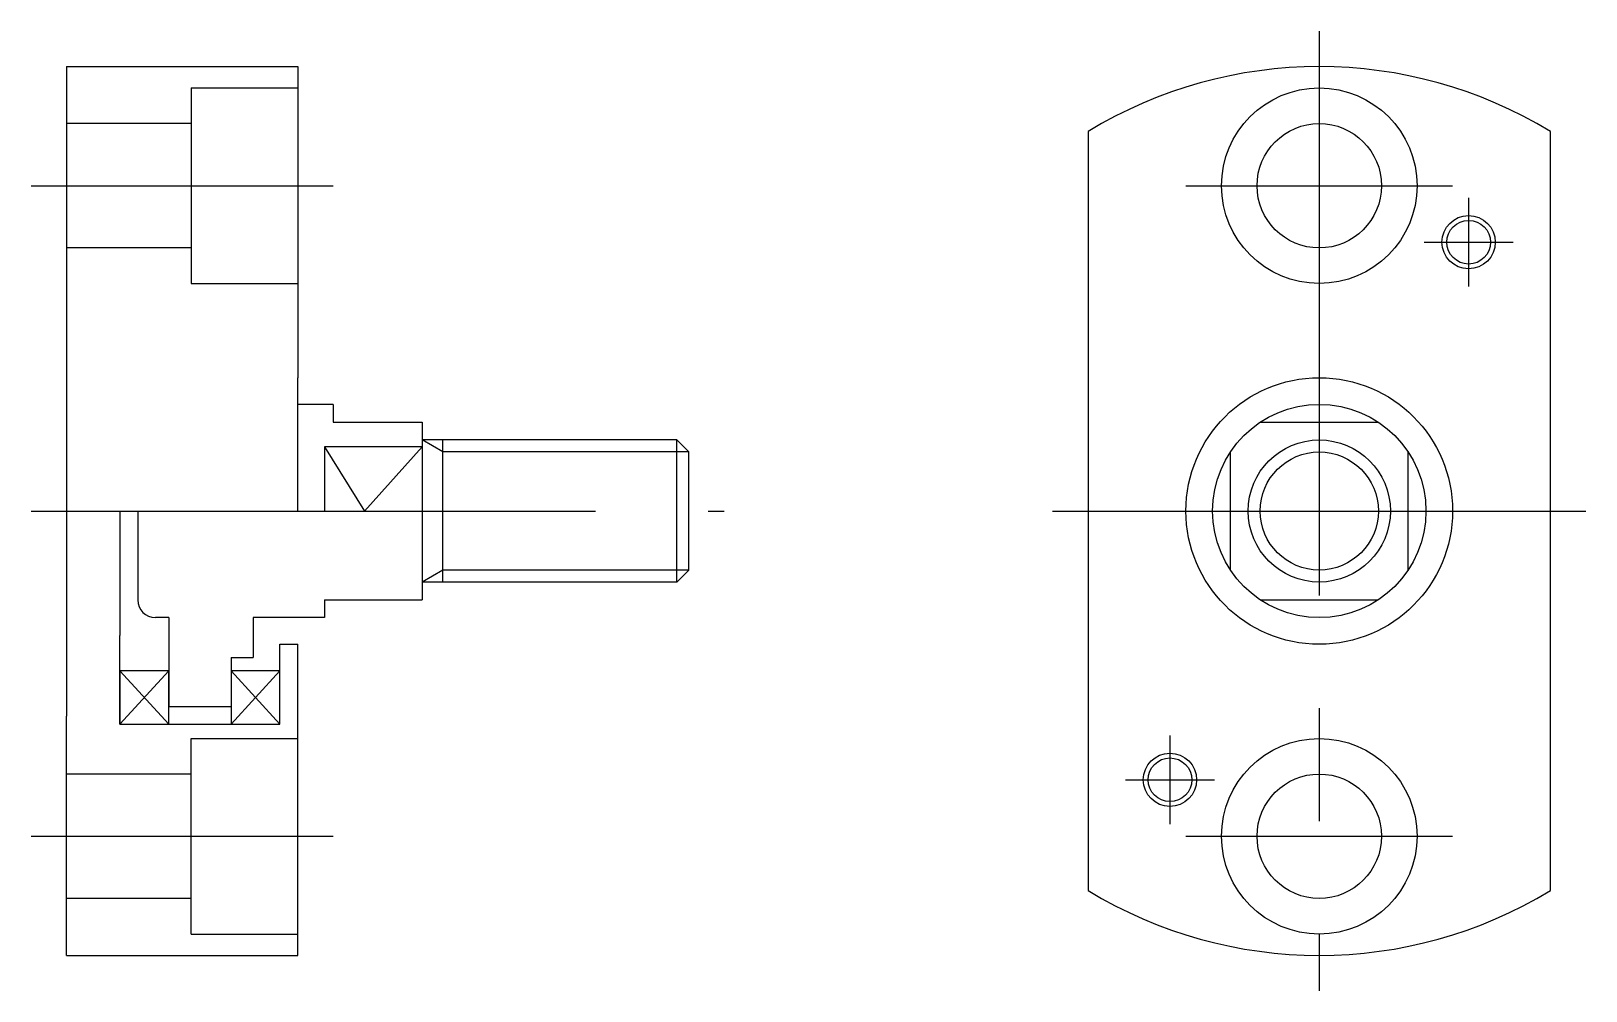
# Model space of a CAD drawing. Extents: x 48 to 182, y 7 to 139.
# Drawn here: x 95 to 182.4, y 85.3 to 139.3 of the extents above; entities outside this region: 2.
import ezdxf
from ezdxf.enums import TextEntityAlignment as Align

# ---------------------------------------------------------------- set-up
doc = ezdxf.new("R2010")
doc.units = 0
doc.linetypes.add('CENTER', pattern=[50.8, 31.75, -6.35, 6.35, -6.35])
doc.linetypes.add('DASHED', pattern=[19.05, 12.7, -6.35])
doc.layers.get('0').update_dxf_attribs({"linetype": 'CONTINUOUS'})
doc.layers.add('CENTER', color=1, linetype='CENTER')
doc.styles.get("Standard").update_dxf_attribs({"font": 'txt.shx', "bigfont": 'bigfont.shx'})

msp = doc.modelspace()

# ---------------------------------------------------------------- linework, layer by layer
at = {"color": 7, "linetype": 'CONTINUOUS'}
for p, q in [((96.967, 137.269), (109.967, 137.269)), ((96.967, 137.269), (96.967, 118.12)), ((109.967, 137.269), (109.967, 119.769)), ((154.437, 133.623), (154.437, 90.915)), ((180.437, 90.915), (180.437, 133.623)), ((109.967, 112.269), (109.967, 119.769)), ((96.967, 118.12), (96.967, 100.718)), ((111.967, 118.269), (109.967, 118.269)), ((111.967, 118.269), (111.967, 117.269)), ((111.967, 117.269), (116.967, 117.269)), ((116.967, 117.269), (116.967, 112.269)), ((164.12, 117.269), (170.754, 117.269)), ((116.967, 115.875), (111.467, 115.875)), ((111.467, 115.875), (113.717, 112.269)), ((111.467, 115.875), (111.467, 112.269)), ((113.717, 112.269), (116.967, 115.875)), ((131.291, 116.269), (116.967, 116.269)), ((118.139, 108.269), (118.139, 116.269)), ((131.291, 108.269), (131.291, 116.269)), ((131.967, 115.593), (131.291, 116.269)), ((131.967, 108.946), (131.967, 115.593)), ((162.437, 108.953), (162.437, 115.586)), ((172.437, 108.953), (172.437, 115.586)), ((99.967, 112.269), (99.967, 105.269)), ((100.967, 112.269), (100.967, 107.269)), ((116.967, 112.269), (116.967, 107.269)), ((131.967, 108.946), (131.291, 108.269)), ((131.291, 108.269), (116.967, 108.269)), ((111.467, 107.269), (111.467, 106.269)), ((111.467, 107.269), (116.967, 107.269)), ((164.12, 107.269), (170.754, 107.269)), ((102.717, 106.269), (101.967, 106.269)), ((102.717, 106.269), (102.717, 101.269)), ((107.467, 106.269), (107.467, 104.019)), ((111.467, 106.269), (107.467, 106.269)), ((99.967, 100.269), (99.967, 105.269)), ((108.967, 104.769), (109.967, 104.769)), ((108.967, 100.269), (108.967, 104.769)), ((109.967, 87.269), (109.967, 104.769)), ((99.967, 103.269), (99.967, 100.269)), ((99.967, 100.269), (102.717, 103.269)), ((99.967, 103.269), (102.717, 100.269)), ((102.717, 103.269), (99.967, 103.269)), ((102.717, 100.269), (102.717, 103.269)), ((106.217, 104.019), (107.467, 104.019)), ((106.217, 104.019), (106.217, 101.269)), ((106.217, 100.269), (108.967, 103.269)), ((108.967, 100.269), (106.217, 103.269)), ((106.217, 103.269), (106.217, 100.269)), ((108.967, 103.269), (106.217, 103.269)), ((108.967, 100.269), (108.967, 103.269)), ((96.967, 87.269), (96.967, 100.718)), ((102.717, 101.269), (106.217, 101.269)), ((99.967, 100.269), (108.967, 100.269)), ((99.967, 100.269), (102.717, 100.269)), ((106.217, 100.269), (108.967, 100.269)), ((96.967, 87.269), (109.967, 87.269))]:
    msp.add_line(p, q, dxfattribs=at)
at = {"color": 3, "linetype": 'DASHED'}
for p, q in [((103.967, 136.069), (109.967, 136.069)), ((103.967, 136.069), (103.967, 125.069)), ((103.967, 134.069), (96.967, 134.069)), ((103.967, 127.069), (96.967, 127.069)), ((103.967, 125.069), (109.967, 125.069)), ((103.967, 99.469), (109.967, 99.469)), ((103.967, 88.469), (103.967, 99.469)), ((103.967, 97.469), (96.967, 97.469)), ((103.967, 90.469), (96.967, 90.469)), ((103.967, 88.469), (109.967, 88.469))]:
    msp.add_line(p, q, dxfattribs=at)
at = {"color": 3, "linetype": 'CONTINUOUS'}
for p, q in [((118.139, 115.593), (116.967, 116.269)), ((131.967, 115.593), (118.139, 115.593)), ((118.139, 108.946), (116.967, 108.269)), ((131.967, 108.946), (118.139, 108.946))]:
    msp.add_line(p, q, dxfattribs=at)
at = {"color": 7, "linetype": 'CONTINUOUS'}
for centre, radius in [((167.437, 130.569), 5.5), ((167.437, 130.569), 3.5), ((175.839, 127.392), 1.23), ((167.437, 112.269), 7.5), ((167.437, 112.269), 6), ((167.437, 112.269), 4), ((167.437, 93.969), 5.5), ((159.035, 97.146), 1.23), ((167.437, 93.969), 3.5)]:
    msp.add_circle(centre, radius, dxfattribs=at)
at = {"color": 3, "linetype": 'CONTINUOUS'}
for centre, radius in [((175.839, 127.392), 1.5), ((167.437, 112.269), 3.324), ((159.035, 97.146), 1.5)]:
    msp.add_circle(centre, radius, dxfattribs=at)
at = {"color": 7, "linetype": 'CONTINUOUS'}
for centre, radius, start, end in [((167.437, 112.269), 25, 58.66775, 121.33225), ((101.967, 107.269), 1, 180, 270), ((167.437, 112.269), 25, 238.66775, 301.33225)]:
    msp.add_arc(centre, radius, start, end, dxfattribs=at)
at = {"layer": 'CENTER', "color": 1, "linetype": 'CENTER'}
for p, q in [((167.437, 139.269), (167.437, 85.269)), ((94.967, 130.569), (111.967, 130.569)), ((159.937, 130.569), (174.937, 130.569)), ((175.839, 129.892), (175.839, 124.892)), ((173.339, 127.392), (178.339, 127.392)), ((94.967, 112.269), (133.967, 112.269)), ((152.437, 112.269), (182.437, 112.269)), ((159.035, 99.646), (159.035, 94.646)), ((156.535, 97.146), (161.535, 97.146)), ((94.967, 93.969), (111.967, 93.969)), ((159.937, 93.969), (174.937, 93.969))]:
    msp.add_line(p, q, dxfattribs=at)

# ---------------------------------------------------------------- texts
at = {"color": 7, "linetype": 'CONTINUOUS'}
for s, p in [('FJMCC8-1.25', (47.343, 13.407)), ('FJMCC08', (47.343, 8.407))]:
    msp.add_text(s, height=3, dxfattribs=at).set_placement(p, align=Align.MIDDLE_LEFT)

doc.saveas('drawing.dxf')
